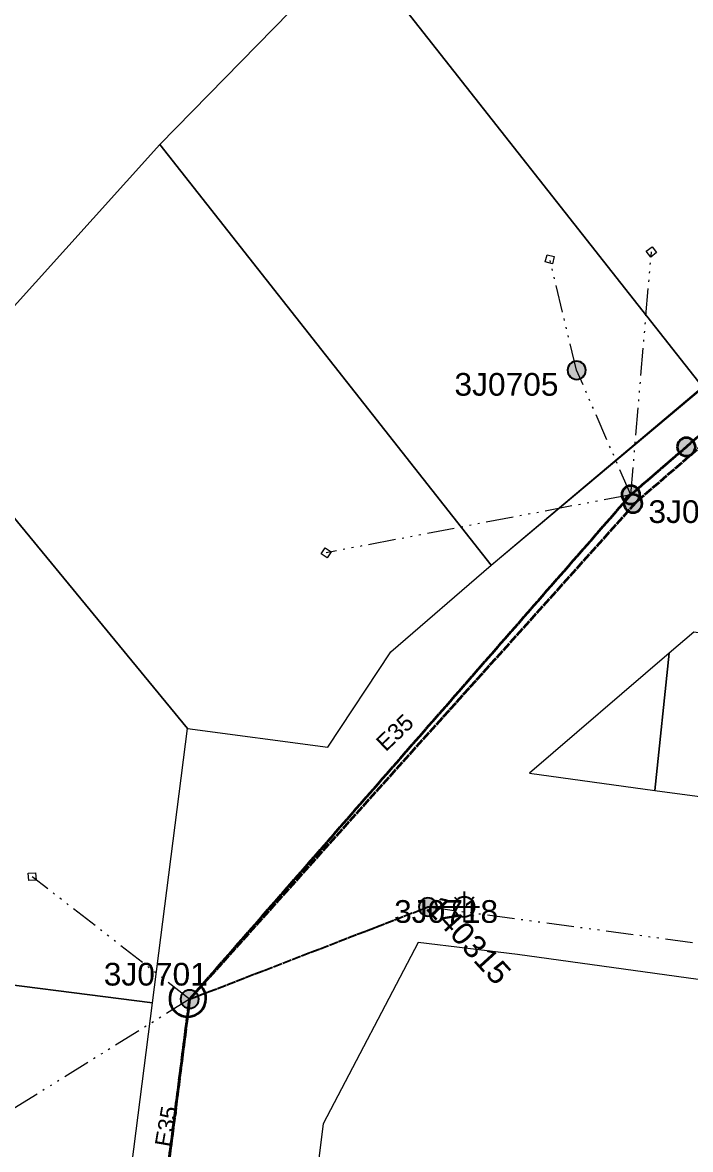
# Model space of a CAD drawing. Header units: metres. Extents: x 244561 to 254068, y 6159332 to 6162744.
# Drawn here: x 251075.4 to 251149, y 6161143.7 to 6161267.9 of the extents above; entities that cross this region are included whole.
import ezdxf
from ezdxf.enums import TextEntityAlignment as Align

# ---------------------------------------------------------------- set-up
doc = ezdxf.new("R2010")
doc.units = ezdxf.units.M
doc.linetypes.add('Cable Exist OH', pattern=[1, 1, 0])
doc.linetypes.add('PHANTOMX2', pattern=[6.6, 3, -0.75, 0.2, -0.75, 0.2, -0.75, 0.2, -0.75])
doc.layers.get('0').update_dxf_attribs({"color": 6})
for name, color, linetype, lineweight in [('_User_HV_Exist', 1, 'Continuous', 35), ('_User_LV_Exist', 5, 'Continuous', 35), ('_User_SL_Exist', 4, 'Continuous', 35), ('Cadastre Developer_SP_NEW', 92, 'Continuous', 15), ('Cadastre Land Parcels_SP_EXT', 118, 'Continuous', 15), ('Mains_HV_EXT', 13, 'Continuous', 25), ('Mains_LV_EXT', 163, 'Continuous', 25), ('Mains_SL_EXT', 131, 'Continuous', 25), ('Services_SP_EXT', 42, 'PHANTOMX2', 20)]:
    doc.layers.add(name, color=color, linetype=linetype, lineweight=lineweight)
for name, color, linetype in [('Equip_SP_SL_EXT', 7, 'Continuous'), ('OH_Details_SP_MISC', 7, 'Continuous'), ('SupportsOH_SP_TR_HV_LV_SL_EXT', 7, 'Continuous')]:
    doc.layers.add(name, color=color, linetype=linetype)
doc.styles.add('iecARIAL', font='arial.ttf', dxfattribs={"height": 2})
doc.styles.add('POLE_LABEL', font='arial.ttf', dxfattribs={"height": 2})
doc.styles.add('SL_LABEL', font='arial.ttf', dxfattribs={"height": 2})
doc.styles.get("Standard").update_dxf_attribs({"font": 'arial.ttf'})

# ---------------------------------------------------------------- blocks, each defined once
blk = doc.blocks.new('SL_LANTERN_EXT')
at = {"flags": 9}
for tag, p in [('LRATECODE', (-7.4, 0)), ('LOUTREACHVOCAB', (-7.2, 0)), ('LOUTREACH', (-7, 0)), ('LANTNUMBER', (-6.6, 0)), ('LNEW', (-6.4, 0)), ('LMASTVOCAB', (-6.2, 0)), ('LMAST', (-6, 0)), ('LLAMPVOCAB', (-5.8, 0)), ('LLAMP', (-5.6, 0)), ('LEXIST', (-5.4, 0)), ('LCHARGE3PERCENT', (-5.2, 0)), ('LCHARGE3', (-5, 0)), ('LCHARGE2PERCENT', (-4.8, 0)), ('LCHARGE2', (-4.6, 0)), ('LCHARGE1PERCENT', (-4.4, 0)), ('LCHARGE1', (-4.2, 0)), ('LCATEGORY', (-4, 0)), ('LBRACKETVOCAB', (-3.8, 0)), ('LBRACKET', (-3.6, 0)), ('LKINGHEIGHT', (-3.4, 0)), ('CREPLACE', (-3.2, 0)), ('CREMOVE', (-3, 0)), ('CNUMBER', (-2.8, 0)), ('CNEW', (-2.6, 0)), ('CEXIST', (-2.4, 0)), ('USAGE', (-2.2, 0)), ('STATE', (-2, 0)), ('OWNED_BY', (-1.8, 0)), ('ORIENTATION', (-1.6, 0)), ('OPERATING_VOLTAGE', (-1.4, 0)), ('NO_PHASES', (-1.2, 0)), ('LANTERN_TYPE', (-1, 0)), ('LANTERN_PURPOSE', (-0.8, 0)), ('CONTROL_TYPE', (-0.6, 0)), ('CONSTRUCTED_VOLTAGE', (-0.4, 0))]:
    blk.add_attdef(tag, text='', height=0.001, rotation=270, dxfattribs=at).set_placement(p, align=Align.MIDDLE_LEFT)
at = {"style": 'SL_LABEL', "flags": 9}
blk.add_attdef('STREET_CODE', text='', height=0.001, rotation=270, dxfattribs=at).set_placement((0, 0), align=Align.MIDDLE_LEFT)
at = {"flags": 1}
blk.add_attdef('Z', (0, 0), '', height=0.001, rotation=270, dxfattribs=at)
at = {"width": 0.9}
blk.add_attdef('LNUMBER', text='', height=1, dxfattribs=at).set_placement((7, -1), align=Align.MIDDLE_LEFT)
at = {"flags": 9}
for tag, p in [('LREMOVE', (0, -7.6)), ('LREPLACE', (0, -7.8)), ('LTYPE', (0, -8)), ('LTYPEVOCAB', (0, -8.2)), ('LEGEND', (0, -8.4)), ('SUBURB', (0, -8.6)), ('STREETNAME', (0, -8.8)), ('LOCATION', (0, -9)), ('NOTES', (0, -9.2)), ('MAINTAINED_BY', (0, -9.86))]:
    blk.add_attdef(tag, text='', height=0.001, dxfattribs=at).set_placement(p, align=Align.MIDDLE_LEFT)
blk.add_attdef('OPERATED_BY', (0, -9.61), '', height=0.001, dxfattribs=at)
blk.add_wipeout([(5.69, 0), (5.06, -1.06), (4, -1.69), (2.94, -1.06), (2.31, 0), (2.94, 1.06), (4, 1.69), (5.06, 1.06)])
for p, q in [((4, 1.69), (4, 0)), ((0, 0), (4, 0)), ((2.94, 1.06), (3.2, 0.8)), ((5.06, 1.06), (4.8, 0.8)), ((2.94, -1.06), (3.2, -0.8)), ((4, 0), (5.69, 0)), ((4, 0), (4, -1.69)), ((5.06, -1.06), (4.8, -0.8))]:
    blk.add_line(p, q)
blk.add_circle((4, 0), 1.12)
blk = doc.blocks.new('CCP_EXT')
at = {"flags": 9}
for tag, p in [('STATE', (0, -1.8)), ('LEGEND', (0, -1.4)), ('LIFE_SUPPORT', (0, -1.6)), ('NOTES', (0, -2))]:
    blk.add_attdef(tag, text='', height=0.2, dxfattribs=at).set_placement(p, align=Align.MIDDLE_LEFT)
blk.add_wipeout([(0, 0.57), (0.57, 0), (0, -0.57), (-0.57, 0)])
blk.add_lwpolyline([(-0.57, 0), (0, 0.57), (0.57, 0), (0, -0.57), (-0.57, 0)])
at = {"flags": 1}
blk.add_attdef('Z', (0, 0), '', height=0.2, dxfattribs=at)
at = {"flags": 9}
for tag, p in [('CCP_TYPE', (0, 0)), ('CONSTRUCTED_VOLTAGE', (0, -0.2)), ('OPERATING_VOLTAGE', (0, -0.6)), ('ORIENTATION', (0, -0.8)), ('OWNED_BY', (0, -1)), ('NO_PHASES', (0, -0.4)), ('USAGE', (0, -1.2))]:
    blk.add_attdef(tag, text='', height=0.2, dxfattribs=at).set_placement(p, align=Align.MIDDLE_LEFT)
blk = doc.blocks.new('POLE_EXT')
blk.add_hatch(color=256).paths.add_polyline_path([(-1, 0, 1), (1, 0, 1)])
blk.add_lwpolyline([(-1, 0, 1), (1, 0, 1)], format="xyb", close=True)
at = {"flags": 8}
blk.add_attdef('pNumber', text='', height=2, dxfattribs=at).set_placement((2.5, 2.5), align=Align.MIDDLE_CENTER)
at = {"style": 'POLE_LABEL', "flags": 9}
for tag, p in [('STRUCTURE_PLANT_NUMBER', (1.35, 0.03)), ('STREET_CODE', (1.35, -0.2))]:
    blk.add_attdef(tag, text='', height=0.2, dxfattribs=at).set_placement(p, align=Align.MIDDLE_LEFT)
at = {"flags": 9}
for tag, p in [('OWNED_BY', (1.35, -0.4)), ('SPECIAL_USE', (1.35, -0.8)), ('STATE', (1.35, -1)), ('PARENT', (1.35, -0.6)), ('USAGE', (1.35, -1.2)), ('cLV', (1.35, -1.4)), ('hDepth', (1.35, -1.6)), ('hDia', (1.35, -1.8)), ('cHV', (1.35, -2)), ('LBRACKET', (1.35, -2.2)), ('LExisting', (1.35, -2.4)), ('cLinedev', (1.35, -3.4)), ('pExisting', (1.35, -3.8)), ('LANTNUMBER', (1.35, -2.6)), ('LOther', (1.35, -2.8)), ('LRemove', (1.35, -3)), ('LEGEND', (1.35, -3.2)), ('LOCATION', (1.35, -3.6)), ('pFooting', (1.35, -4.4)), ('pNew', (1.35, -4.6)), ('pRelocate', (1.35, -5)), ('PFNUMBER', (1.35, -4)), ('NEWPFNUMBER', (1.35, -4.2)), ('pRemove', (1.35, -5.2)), ('pReplace', (1.35, -5.4)), ('pStay', (1.35, -5.6)), ('pType', (1.35, -5.8)), ('cspan', (1.35, -6)), ('STREETNAME', (1.35, -6.2)), ('SUBURB', (1.35, -6.4)), ('OPERATED_BY', (1.36, -7.01)), ('NOTES', (1.35, -6.6)), ('MAINTAINED_BY', (1.36, -6.81))]:
    blk.add_attdef(tag, text='', height=0.2, dxfattribs=at).set_placement(p, align=Align.MIDDLE_LEFT)
at = {"flags": 1}
blk.add_attdef('Z', (1.35, -7.33), '', height=0.2, dxfattribs=at)
blk = doc.blocks.new('*U231')
blk.add_hatch(color=256).paths.add_polyline_path([(-1, 0, 1), (1, 0, 1)])
blk.add_lwpolyline([(-1, 0, 1), (1, 0, 1)], format="xyb", close=True)
at = {"flags": 8}
blk.add_attdef('pNumber', text='', height=2, dxfattribs=at).set_placement((2.25, 3.47), align=Align.MIDDLE_CENTER)
at = {"style": 'POLE_LABEL', "flags": 9}
for tag, p in [('STRUCTURE_PLANT_NUMBER', (1.11, 1)), ('STREET_CODE', (1.11, 0.77))]:
    blk.add_attdef(tag, text='', height=0.2, dxfattribs=at).set_placement(p, align=Align.MIDDLE_LEFT)
at = {"flags": 9}
for tag, p in [('OWNED_BY', (1.11, 0.57)), ('SPECIAL_USE', (1.11, 0.17)), ('STATE', (1.11, -0.03)), ('PARENT', (1.11, 0.37)), ('cLV', (1.11, -0.43)), ('cHV', (1.11, -1.03)), ('USAGE', (1.11, -0.23)), ('hDepth', (1.11, -0.63)), ('hDia', (1.11, -0.83)), ('LBRACKET', (1.11, -1.23)), ('cLinedev', (1.11, -2.43)), ('LExisting', (1.11, -1.43)), ('LANTNUMBER', (1.11, -1.63)), ('LOther', (1.11, -1.83)), ('LRemove', (1.11, -2.03)), ('LEGEND', (1.11, -2.23)), ('LOCATION', (1.11, -2.63)), ('pExisting', (1.11, -2.83)), ('PFNUMBER', (1.11, -3.03)), ('NEWPFNUMBER', (1.11, -3.23)), ('pFooting', (1.11, -3.43)), ('pNew', (1.11, -3.63)), ('pRelocate', (1.11, -4.03)), ('pRemove', (1.11, -4.23)), ('pReplace', (1.11, -4.43)), ('pStay', (1.11, -4.63)), ('pType', (1.11, -4.83)), ('cspan', (1.11, -5.03)), ('STREETNAME', (1.11, -5.23)), ('SUBURB', (1.11, -5.43)), ('OPERATED_BY', (1.11, -6.04)), ('NOTES', (1.11, -5.63)), ('MAINTAINED_BY', (1.11, -5.85))]:
    blk.add_attdef(tag, text='', height=0.2, dxfattribs=at).set_placement(p, align=Align.MIDDLE_LEFT)
at = {"flags": 1}
blk.add_attdef('Z', (1.11, -6.36), '', height=0.2, dxfattribs=at)
blk = doc.blocks.new('*U253')
blk.add_hatch(color=256).paths.add_polyline_path([(-1, 0, 1), (1, 0, 1)])
blk.add_lwpolyline([(-1, 0, 1), (1, 0, 1)], format="xyb", close=True)
at = {"flags": 8}
blk.add_attdef('pNumber', text='', height=2, dxfattribs=at).set_placement((-3.61, -2.78), align=Align.MIDDLE_CENTER)
at = {"style": 'POLE_LABEL', "flags": 9}
for tag, p in [('STRUCTURE_PLANT_NUMBER', (-4.75, -5.25)), ('STREET_CODE', (-4.75, -5.48))]:
    blk.add_attdef(tag, text='', height=0.2, dxfattribs=at).set_placement(p, align=Align.MIDDLE_LEFT)
at = {"flags": 9}
for tag, p in [('OWNED_BY', (-4.75, -5.68)), ('SPECIAL_USE', (-4.75, -6.08)), ('STATE', (-4.75, -6.28)), ('PARENT', (-4.75, -5.88)), ('cLV', (-4.75, -6.68)), ('cHV', (-4.75, -7.28)), ('USAGE', (-4.75, -6.48)), ('hDepth', (-4.75, -6.88)), ('hDia', (-4.75, -7.08)), ('LBRACKET', (-4.75, -7.48)), ('cLinedev', (-4.75, -8.68)), ('LExisting', (-4.75, -7.68)), ('LANTNUMBER', (-4.75, -7.88)), ('LOther', (-4.75, -8.08)), ('LRemove', (-4.75, -8.28)), ('LEGEND', (-4.75, -8.48)), ('LOCATION', (-4.75, -8.88)), ('pExisting', (-4.75, -9.08)), ('PFNUMBER', (-4.75, -9.28)), ('NEWPFNUMBER', (-4.75, -9.48)), ('pFooting', (-4.75, -9.68)), ('pNew', (-4.75, -9.88)), ('pRelocate', (-4.75, -10.28)), ('pRemove', (-4.75, -10.48)), ('pReplace', (-4.75, -10.68)), ('pStay', (-4.75, -10.88)), ('pType', (-4.75, -11.08)), ('cspan', (-4.75, -11.28)), ('STREETNAME', (-4.75, -11.48)), ('SUBURB', (-4.75, -11.68)), ('OPERATED_BY', (-4.75, -12.29)), ('NOTES', (-4.75, -11.88)), ('MAINTAINED_BY', (-4.75, -12.09))]:
    blk.add_attdef(tag, text='', height=0.2, dxfattribs=at).set_placement(p, align=Align.MIDDLE_LEFT)
at = {"flags": 1}
blk.add_attdef('Z', (-4.75, -12.61), '', height=0.2, dxfattribs=at)

msp = doc.modelspace()

# ---------------------------------------------------------------- linework, layer by layer
at = {"layer": '_User_LV_Exist', "linetype": 'Continuous'}
msp.add_lwpolyline([(251092.0642, 6161161.6109, 2.20690847), (251095.0705, 6161161.72)], format="xyb", dxfattribs=at)
at = {"layer": '_User_LV_Exist', "linetype": 'Cable Exist OH'}
msp.add_lwpolyline([(251093.8173, 6161160.2857), (251087.0999, 6161107.708)], dxfattribs=at)
at = {"layer": 'Cadastre Developer_SP_NEW', "linetype": 'Continuous'}
for points in [[(251186.9691, 6161195.2088), (251149.3299, 6161200.7276), (251146.6482, 6161198.4201), (251145.0507, 6161183.2669), (251184.9331, 6161177.9539), (251186.9691, 6161195.2088)], [(251146.6482, 6161198.4201), (251131.2438, 6161185.1673), (251145.0507, 6161183.2669), (251146.6482, 6161198.4201)], [(251089.7333, 6161159.8796), (251020.6208, 6161168.6784), (251001.253, 6161140.4162), (251085.8845, 6161129.6439), (251089.7333, 6161159.8796)]]:
    msp.add_lwpolyline(points, close=True, dxfattribs=at)
at = {"layer": 'Cadastre Land Parcels_SP_EXT', "linetype": 'Continuous'}
msp.add_lwpolyline([(251001.2528, 6161140.4162), (251020.6206, 6161168.6784), (251046.3222, 6161202.8913), (251064.4369, 6161225.5239), (251083.1887, 6161246.3088), (251090.5315, 6161254.447), (251111.9955, 6161276.4117), (251140.6367, 6161303.5156), (251146.3495, 6161308.9231), (251180.5929, 6161340.8541), (251185.2473, 6161345.415), (251220.5702, 6161372.3247), (251224.829, 6161375.4876), (251236.4302, 6161384.3427), (251185.807, 6161391.0979), (251182.5436, 6161388.738), (251105.7679, 6161326.5687), (251059.2213, 6161275.1022), (251018.5404, 6161224.4276), (250979.9775, 6161167.2599), (250932.7466, 6161092.9815)], dxfattribs=at)
for points in [[(251185.7302, 6161258.7009), (251146.3497, 6161308.923), (251140.6368, 6161303.5156), (251111.9956, 6161276.4117), (251150.3003, 6161227.7627), (251185.7302, 6161258.7009)], [(251150.3003, 6161227.7627), (251111.9956, 6161276.4117), (251090.5317, 6161254.447), (251127.027, 6161208.096), (251150.3003, 6161227.7627)], [(251115.9795, 6161198.57), (251127.027, 6161208.096), (251090.5317, 6161254.447), (251083.1888, 6161246.3088), (251064.4371, 6161225.5239), (251093.5814, 6161190.1141), (251109.0463, 6161188.0535), (251115.9795, 6161198.57)], [(251093.5814, 6161190.1141), (251064.4371, 6161225.5239), (251046.3223, 6161202.8912), (251020.6208, 6161168.6784), (251089.7333, 6161159.8796), (251093.5814, 6161190.1141)], [(251186.9691, 6161195.2088), (251149.3299, 6161200.7276), (251146.6482, 6161198.4201), (251145.0507, 6161183.2669), (251184.9331, 6161177.9539), (251186.9691, 6161195.2088)], [(251146.6482, 6161198.4201), (251131.2438, 6161185.1673), (251145.0507, 6161183.2669), (251146.6482, 6161198.4201)], [(251089.7333, 6161159.8796), (251020.6208, 6161168.6784), (251001.253, 6161140.4162), (251085.8845, 6161129.6439), (251089.7333, 6161159.8796)], [(251180.0947, 6161158.27), (251129.9211, 6161165.1921), (251118.9962, 6161166.5124), (251108.5154, 6161146.5628), (251105.4889, 6161122.3889), (251174.6192, 6161113.7024), (251180.0947, 6161158.27)]]:
    msp.add_lwpolyline(points, close=True, dxfattribs=at)
at = {"layer": 'Mains_LV_EXT', "linetype": 'Continuous'}
msp.add_lwpolyline([(251092.0642, 6161161.6109, 2.20690847), (251095.0705, 6161161.72)], format="xyb", dxfattribs=at)
at = {"layer": 'Mains_LV_EXT', "linetype": 'Cable Exist OH'}
msp.add_lwpolyline([(251093.8173, 6161160.2857), (251087.0999, 6161107.708)], dxfattribs=at)
at = {"layer": 'Services_SP_EXT'}
for points in [[(251142.4077, 6161215.8563), (251136.4406, 6161229.5749)], [(251093.8173, 6161160.2857), (251074.2536, 6161148.1132)]]:
    msp.add_lwpolyline(points, dxfattribs=at)

# ---------------------------------------------------------------- block references
at = {"layer": '_User_HV_Exist'}
ref = msp.add_blockref('POLE_EXT', (251142.4077, 6161215.8563), dxfattribs=at)
ref.add_attrib('ASSET_NUM', '3J0700', dxfattribs={"layer": '0', "height": 2.5, "style": 'POLE_LABEL'}).set_placement((251155.8075, 6161211.9988), align=Align.BOTTOM_RIGHT)
at = {"layer": '_User_LV_Exist'}
ref = msp.add_blockref('*U231', (251142.6543, 6161214.8872), dxfattribs=at)
ref.add_attrib('ASSET_NUM', '3J0700', dxfattribs={"layer": '0', "height": 2.5, "style": 'POLE_LABEL'}).set_placement((251155.8075, 6161211.9988), align=Align.BOTTOM_RIGHT)
at = {"layer": '_User_SL_Exist'}
ref = msp.add_blockref('*U253', (251148.5144, 6161221.1334), dxfattribs=at)
ref.add_attrib('ASSET_NUM', '3J0700', dxfattribs={"layer": '0', "height": 2.5, "style": 'POLE_LABEL'}).set_placement((251161.49, 6161218.1724), align=Align.BOTTOM_RIGHT)
at = {"layer": 'SupportsOH_SP_TR_HV_LV_SL_EXT'}
ref = msp.add_blockref('POLE_EXT', (251136.4406, 6161229.5749), dxfattribs=at)
ref.add_attrib('ASSET_NUM', '3J0705', dxfattribs={"layer": '0', "height": 2.5, "style": 'POLE_LABEL'}).set_placement((251134.4386, 6161226.0213), align=Align.BOTTOM_RIGHT)
ref = msp.add_blockref('POLE_EXT', (251142.4077, 6161215.8563), dxfattribs=at)
ref.add_attrib('ASSET_NUM', '3J0700', dxfattribs={"layer": '0', "height": 2.5, "style": 'POLE_LABEL'}).set_placement((251155.8075, 6161211.9988), align=Align.BOTTOM_RIGHT)
ref = msp.add_blockref('POLE_EXT', (251093.8173, 6161160.2857), dxfattribs=at)
ref.add_attrib('ASSET_NUM', '3J0701', dxfattribs={"layer": '0', "height": 2.5, "style": 'POLE_LABEL'}).set_placement((251095.8173, 6161161.0357), align=Align.BOTTOM_RIGHT)

# ---------------------------------------------------------------- texts
at = {"layer": 'Mains_LV_EXT'}
for rotation, p in [(43.459886, (251115.4063, 6161187.4809)), (80.145446, (251091.7333, 6161143.9146))]:
    msp.add_text('E35', height=1.8, rotation=rotation, dxfattribs=at).set_placement(p)

# ---------------------------------------------------------------- next in the draw order: block references
at = {"layer": 'Equip_SP_SL_EXT'}
ref = msp.add_blockref('SL_LANTERN_EXT', (251120.0639, 6161170.446), dxfattribs=at)
ref.add_attrib('ASSET_NUM', '140315', dxfattribs={"layer": '0', "height": 2.5, "rotation": 312.443366, "style": 'iecARIAL'}).set_placement((251121.5639, 6161171.946), align=Align.TOP_LEFT)
at = {"layer": 'Services_SP_EXT'}
for p, rotation in [((251144.6743, 6161242.6066), 82.82632416720686), ((251133.479, 6161241.805), 120.335574015411), ((251108.852, 6161209.463), 189.7353960819643), ((251076.4736, 6161173.7791), 138.8520238001861)]:
    msp.add_blockref('CCP_EXT', p, dxfattribs=dict(at, rotation=rotation))

# ---------------------------------------------------------------- next in the draw order: linework, layer by layer
at = {"layer": '_User_HV_Exist', "linetype": 'Cable Exist OH'}
msp.add_lwpolyline([(251087.0999, 6161107.708), (251093.8173, 6161160.2857), (251142.4077, 6161215.8563), (251175.008, 6161244.0276)], dxfattribs=at)
at = {"layer": '_User_LV_Exist', "linetype": 'Cable Exist OH'}
for points in [[(251173.8113, 6161241.6739), (251143.1025, 6161215.1372)], [(251093.8173, 6161160.2857), (251143.0605, 6161215.1008)]]:
    msp.add_lwpolyline(points, dxfattribs=at)
at = {"layer": 'Cadastre Developer_SP_NEW', "linetype": 'Continuous'}
msp.add_lwpolyline([(251001.2528, 6161140.4162), (251020.6206, 6161168.6784), (251046.3222, 6161202.8913), (251064.4369, 6161225.5239), (251083.1887, 6161246.3088), (251090.5315, 6161254.447), (251111.9955, 6161276.4117), (251140.6367, 6161303.5156), (251146.9666, 6161308.911), (251165.87, 6161326.8401), (251181.2067, 6161340.8426), (251202.7379, 6161358.2437), (251224.2691, 6161375.6449), (251236.4302, 6161384.3427), (251185.807, 6161391.0979), (251182.5436, 6161388.738), (251105.7679, 6161326.5687), (251059.2213, 6161275.1022), (251018.5404, 6161224.4276), (250979.9775, 6161167.2599), (250932.7466, 6161092.9815)], dxfattribs=at)
for points in [[(251150.3775, 6161227.6732), (251111.9956, 6161276.4117), (251090.5317, 6161254.447), (251127.027, 6161208.096), (251150.3775, 6161227.6732)], [(251115.9795, 6161198.57), (251127.027, 6161208.096), (251090.5317, 6161254.447), (251083.1888, 6161246.3088), (251064.4371, 6161225.5239), (251093.5814, 6161190.1141), (251109.0463, 6161188.0535), (251115.9795, 6161198.57)], [(251093.5814, 6161190.1141), (251064.4371, 6161225.5239), (251046.3223, 6161202.8912), (251020.6208, 6161168.6784), (251089.7333, 6161159.8796), (251093.5814, 6161190.1141)], [(251180.0947, 6161158.27), (251129.9211, 6161165.1921), (251118.9962, 6161166.5124), (251108.5154, 6161146.5628), (251105.4889, 6161122.3889), (251174.6192, 6161113.7024), (251180.0947, 6161158.27)]]:
    msp.add_lwpolyline(points, close=True, dxfattribs=at)
at = {"layer": 'Mains_HV_EXT', "linetype": 'Cable Exist OH'}
msp.add_lwpolyline([(251087.0999, 6161107.708), (251093.8173, 6161160.2857), (251142.4077, 6161215.8563), (251175.008, 6161244.0276)], dxfattribs=at)
at = {"layer": 'Mains_LV_EXT', "linetype": 'Cable Exist OH'}
for points in [[(251175.008, 6161244.0276), (251142.4077, 6161215.8563)], [(251093.8173, 6161160.2857), (251142.4077, 6161215.8563)]]:
    msp.add_lwpolyline(points, dxfattribs=at)
at = {"layer": 'Mains_SL_EXT', "linetype": 'Cable Exist OH'}
msp.add_lwpolyline([(251221.2203, 6161284), (251200.3461, 6161266.0208), (251175.008, 6161244.0276), (251142.4077, 6161215.8563), (251093.8173, 6161160.2857), (251120.064, 6161170.4461)], dxfattribs=at)
at = {"layer": 'OH_Details_SP_MISC', "color": 7, "linetype": 'Continuous', "flags": 128}
msp.add_lwpolyline([(251093.8175, 6161160.2858), (251142.4077, 6161215.8563), (251175.008, 6161244.0276), (251200.3461, 6161266.0208), (251221.2203, 6161284), (251271.0793, 6161326.1218), (251329.5761, 6161377.9986), (251378.0908, 6161383.0357)], dxfattribs=at)
at = {"layer": 'Services_SP_EXT'}
for points in [[(251136.4406, 6161229.5749), (251133.4789, 6161241.805)], [(251142.4077, 6161215.8563), (251144.6743, 6161242.6066)], [(251142.4077, 6161215.8563), (251108.852, 6161209.463)], [(251093.8173, 6161160.2857), (251076.4736, 6161173.7792)], [(251093.8173, 6161160.2857), (251120.064, 6161170.4461), (251162.855, 6161164.7216)]]:
    msp.add_lwpolyline(points, dxfattribs=at)

# ---------------------------------------------------------------- next in the draw order: block references
at = {"layer": 'SupportsOH_SP_TR_HV_LV_SL_EXT'}
ref = msp.add_blockref('POLE_EXT', (251120.064, 6161170.4461), dxfattribs=at)
ref.add_attrib('ASSET_NUM', '3J0718', dxfattribs={"layer": '0', "height": 2.5, "style": 'POLE_LABEL'}).set_placement((251122.064, 6161171.1961), align=Align.TOP_CENTER)

doc.saveas('drawing.dxf')
